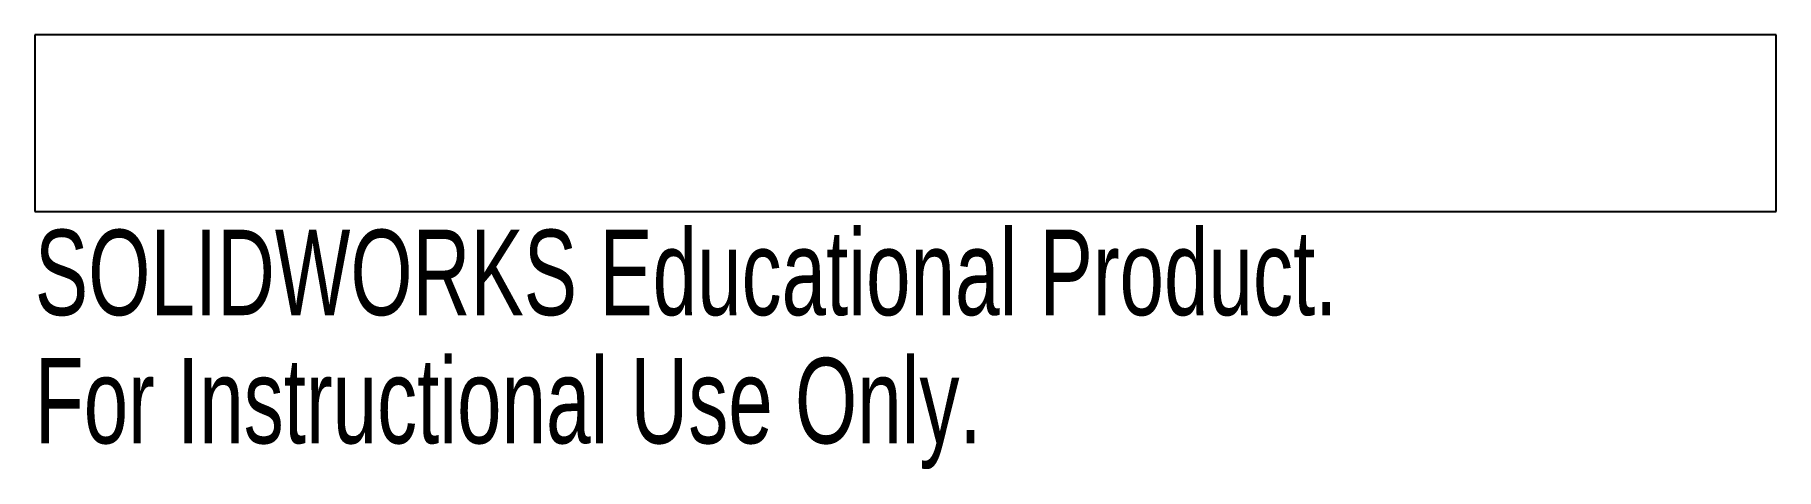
# Model space of a CAD drawing. Header units: millimetres. Extents: x -43.9 to 54.6, y -13 to 11.6.
import ezdxf

# ---------------------------------------------------------------- set-up
doc = ezdxf.new("R2010")
doc.units = ezdxf.units.MM
doc.styles.add('SLDTEXTSTYLE0', font='TXT', dxfattribs={"width": 0.7})

msp = doc.modelspace()

# ---------------------------------------------------------------- linework, layer by layer
at = {"color": 7, "linetype": 'Continuous', "lineweight": 25}
for p, q in [((-43.916, 11.568), (-43.916, 1.568)), ((54.584, 11.568), (-43.916, 11.568)), ((54.584, 1.568), (54.584, 11.568)), ((-43.916, 1.568), (54.584, 1.568))]:
    msp.add_line(p, q, dxfattribs=at)

# ---------------------------------------------------------------- texts
at = {"color": 7, "linetype": 'Continuous', "char_height": 4.83362, "attachment_point": 1, "style": 'SLDTEXTSTYLE0'}
for s, insert in [('SOLIDWORKS Educational Product.', (-43.916, 0.548)), ('For Instructional Use Only.', (-43.916, -6.702))]:
    msp.add_mtext(s, dxfattribs=dict(at, insert=insert))

doc.saveas('drawing.dxf')
